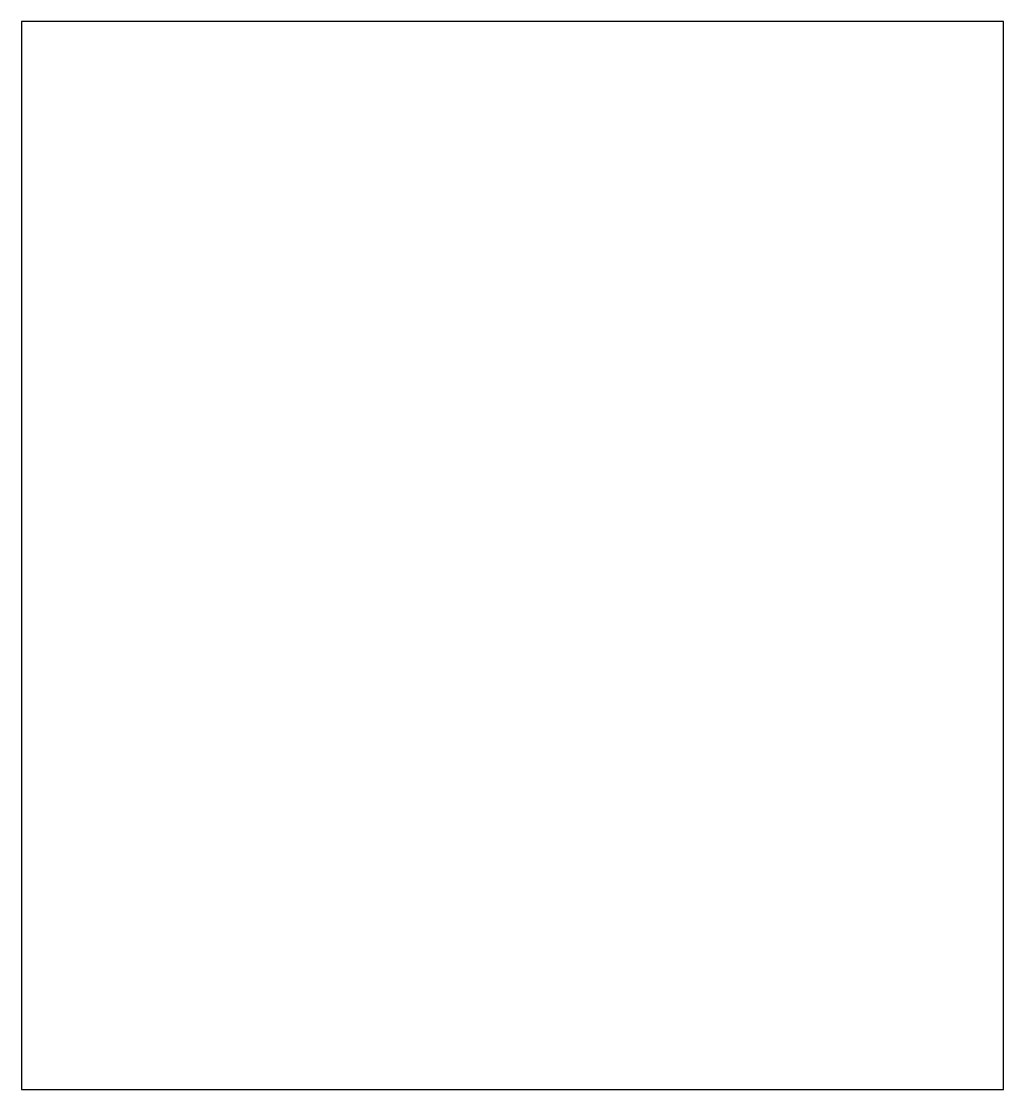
# Model space of a CAD drawing. Header units: inches. Extents: x 0 to 19.5, y 0 to 21.2.
import ezdxf

# ---------------------------------------------------------------- set-up
doc = ezdxf.new("R2010")
doc.units = ezdxf.units.IN
doc.layers.get('0').update_dxf_attribs({"linetype": 'CONTINUOUS'})

msp = doc.modelspace()

# ---------------------------------------------------------------- linework, layer by layer
msp.add_lwpolyline([(0, 0), (19.5, 0), (19.5, 21.2), (0, 21.2)], close=True)

doc.saveas('drawing.dxf')
